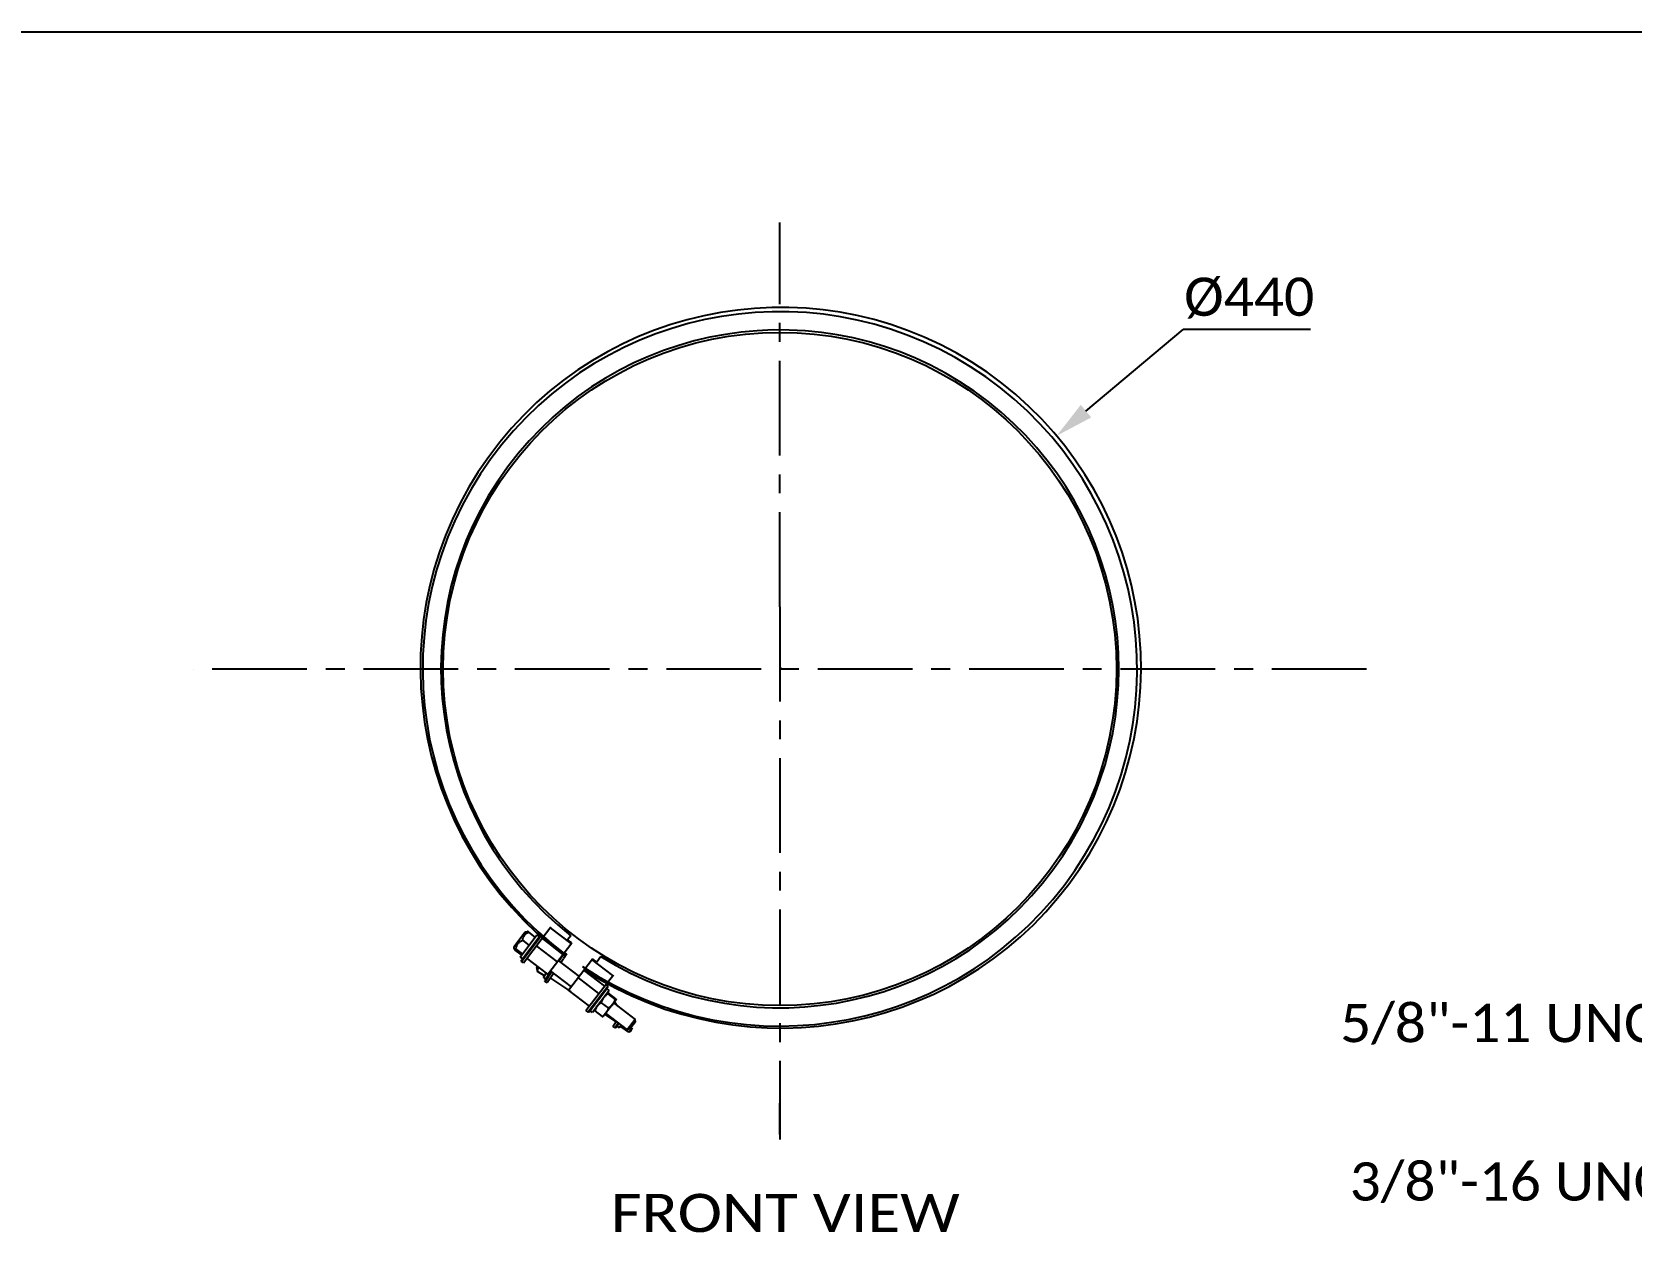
# Model space of a CAD drawing. Header units: millimetres. Extents: x 374 to 5899, y -2909 to 2000.
# Drawn here: x 3051 to 4027, y 1254 to 2000 of the extents above; entities that cross this region are included whole.
import ezdxf
from ezdxf.enums import TextEntityAlignment as Align

# ---------------------------------------------------------------- set-up
doc = ezdxf.new("R2010")
doc.units = ezdxf.units.MM
doc.header["$LTSCALE"] = 154
doc.header["$PDMODE"] = 3
doc.header["$PDSIZE"] = 8
doc.linetypes.add('CENTER', pattern=[0.6, 0.375, -0.075, 0.075, -0.075])
doc.layers.get('0').update_dxf_attribs({"linetype": 'CONTINUOUS'})
doc.layers.get('Defpoints').update_dxf_attribs({"linetype": 'CONTINUOUS'})
doc.layers.add('00_BUW_DATUM', color=7, linetype='CONTINUOUS')
doc.layers.add('02___PRT_ALL_AXES', color=7, linetype='CONTINUOUS')
doc.styles.get("Standard").update_dxf_attribs({"font": 'calibri.ttf'})
doc.dimstyles.new('DIMSTYLE_2', dxfattribs={"dimtxt": 23.333333, "dimasz": 23.333333, "dimexe": 1.5, "dimexo": 1, "dimtad": 1, "dimdec": 0, "dimdsep": 46, "dimtxsty": 'Standard', "dimblk": '_FILLED', "dimblk1": '_FILLED', "dimblk2": '_FILLED', "dimcen": 0.09, "dimazin": 2, "dimtp": 0.01, "dimtm": 0.01, "dimtfac": 1, "dimtdec": 0, "dimtofl": 0, "dimtmove": 0, "dimatfit": 1, "dimldrblk": '_FILLED', "dimfxl": 1, "dimtolj": 1, "dimarcsym": 0})

# ---------------------------------------------------------------- blocks, each defined once
blk = doc.blocks.new('_FILLED')
at = {"color": 0, "linetype": 'ByBlock'}
blk.add_solid([(0, 0), (-1, 0.214), (-1, -0.214)], dxfattribs=at)
blk = doc.blocks.new('*D599')
at = {"color": 0, "linetype": 'Continuous', "lineweight": -2}
for p in [(3694.08, 1768.64), (3831.21, 1818.43)]:
    blk.add_line(p, (3753.35, 1818.43), dxfattribs=at)
at = {"color": 0, "linetype": 'Continuous'}
for p, q in [((3507.69, 1612.13), (3507.87, 1612.13)), ((3507.78, 1612.04), (3507.78, 1612.22))]:
    blk.add_line(p, q, dxfattribs=at)
at = {"layer": 'Defpoints', "color": 0}
for p in [(3676.22, 1753.63), (3339.33, 1470.63)]:
    blk.add_point(p, dxfattribs=at)
at = {"color": 0, "linetype": 'ByBlock', "lineweight": -2, "xscale": 23.3333333333, "yscale": 23.3333333333, "zscale": 23.3333333333, "rotation": 220.0319331953663}
blk.add_blockref('_FILLED', (3676.22, 1753.63), dxfattribs=at)
at = {"color": 0, "insert": (3753.97, 1850.16), "char_height": 23.333, "attachment_point": 1, "line_spacing_factor": 0.9}
blk.add_mtext('\\A1;%%c440', dxfattribs=at)

msp = doc.modelspace()

# ---------------------------------------------------------------- linework, layer by layer
at = {"linetype": 'Continuous'}
for p, q in [((3344.944, 1441.765), (3351.869, 1450.813)), ((3348.641, 1435.406), (3358.972, 1448.907)), ((3349.463, 1433.518), (3361.01, 1448.607)), ((3349.556, 1432.817), (3361.711, 1448.7)), ((3354.292, 1442.791), (3350.332, 1445.822)), ((3351.869, 1450.813), (3353.052, 1450.97)), ((3357.98, 1447.609), (3354.019, 1450.64)), ((3358.972, 1448.907), (3360.402, 1447.813)), ((3361.711, 1448.7), (3361.01, 1448.607)), ((3361.643, 1446.143), (3367.502, 1453.8)), ((3374.921, 1437.167), (3362.215, 1446.891)), ((3379.862, 1443.624), (3367.156, 1453.347)), ((3380.209, 1444.076), (3377.67, 1446.019)), ((3344.944, 1441.765), (3345.102, 1440.582)), ((3349.634, 1436.704), (3345.673, 1439.734)), ((3350.119, 1437.338), (3346.159, 1440.369)), ((3348.641, 1435.406), (3350.07, 1434.312)), ((3371.426, 1432.599), (3358.719, 1442.323)), ((3365.58, 1424.961), (3380.209, 1444.076)), ((3372.344, 1433.007), (3375.055, 1437.087)), ((3375.055, 1437.087), (3374.824, 1437.041)), ((3377.021, 1437.335), (3375.156, 1434.529)), ((3349.556, 1432.817), (3349.463, 1433.518)), ((3365.58, 1424.961), (3352.874, 1434.685)), ((3358.788, 1429.05), (3359.277, 1429.785)), ((3358.788, 1429.05), (3359.102, 1427.493)), ((3363.547, 1423.924), (3359.393, 1426.685)), ((3362.9, 1422.952), (3364.689, 1425.643)), ((3367.508, 1426.634), (3363.846, 1421.123)), ((3367.906, 1426.329), (3363.986, 1420.429)), ((3367.1, 1426.947), (3379.806, 1417.223)), ((3371.962, 1433.3), (3384.668, 1423.576)), ((3378.287, 1415.238), (3392.915, 1434.353)), ((3400.334, 1417.72), (3387.627, 1427.444)), ((3405.275, 1424.176), (3392.568, 1433.9)), ((3395.454, 1432.41), (3392.915, 1434.353)), ((3362.9, 1422.952), (3364.4, 1421.955)), ((3363.986, 1420.429), (3363.846, 1421.123)), ((3367.172, 1422.514), (3379.366, 1414.411)), ((3390.993, 1405.514), (3378.287, 1415.238)), ((3396.838, 1413.152), (3384.132, 1422.876)), ((3390.057, 1401.823), (3402.212, 1417.706)), ((3390.758, 1401.916), (3402.305, 1417.005)), ((3399.759, 1416.969), (3405.621, 1424.629)), ((3401.02, 1418.617), (3402.212, 1417.706)), ((3403.127, 1415.117), (3401.697, 1416.21)), ((3402.305, 1417.005), (3402.212, 1417.706)), ((3403.127, 1415.117), (3392.795, 1401.616)), ((3402.865, 1413.122), (3402.264, 1413.989)), ((3405.792, 1407.41), (3418.975, 1397.322)), ((3406.294, 1408.066), (3406.424, 1407.979)), ((3407.973, 1405.741), (3406.331, 1408.114)), ((3388.866, 1402.734), (3390.057, 1401.823)), ((3390.758, 1401.916), (3390.057, 1401.823)), ((3392.795, 1401.616), (3391.366, 1402.71)), ((3400.435, 1400.411), (3407.151, 1395.949)), ((3400.93, 1401.057), (3414.113, 1390.969)), ((3418.975, 1397.322), (3414.113, 1390.969)), ((3419.161, 1395.92), (3415.515, 1391.155)), ((3419.161, 1395.92), (3418.975, 1397.322)), ((3405.213, 1393.034), (3406.463, 1392.203)), ((3406.463, 1392.203), (3408.498, 1395.266)), ((3407.156, 1392.343), (3406.463, 1392.203)), ((3407.156, 1392.343), (3408.896, 1394.961)), ((3407.709, 1393.176), (3409.209, 1392.18)), ((3410.328, 1393.865), (3409.209, 1392.18)), ((3415.515, 1391.155), (3414.113, 1390.969)), ((3417.363, 1392.164), (3417.378, 1392.155)), ((3507.257, 1327.215), (3507.257, 1346.244))]:
    msp.add_line(p, q, dxfattribs=at)
msp.add_lwpolyline([(2989.56, 2000.09), (5893.441, 2000.09), (5896.27, -27.027), (2992.389, -27.027)], close=True)
msp.add_circle((3507.197, 1611.255), 205.471)
for centre, radius, start, end in [((3507.776, 1612.044), 219.931, 236.948175, 233.213172), ((3507.257, 1611.345), 218.023, 236.423091, 233.197101), ((3507.257, 1611.345), 206.868, 238.086505, 231.93788)]:
    msp.add_arc(centre, radius, start, end)
for centre, radius, start, end in [((3341.335, 1430.229), 11.229, 64.55682, 65.282496), ((3364.839, 1429.273), 6.029, 203.870737, 205.423422)]:
    msp.add_arc(centre, radius, start, end, dxfattribs=at)
for points, knots in [([(3346.159, 1440.369), (3346.251, 1440.967), (3346.518, 1442.147), (3347.364, 1443.77), (3348.709, 1445.011), (3349.779, 1445.577), (3350.332, 1445.822)], [0, 0, 0, 0, 0.2515595, 0.4999957, 0.7484436, 1, 1, 1, 1]), ([(3350.332, 1445.822), (3350.386, 1446.365), (3350.57, 1447.434), (3351.293, 1448.906), (3352.525, 1449.989), (3353.509, 1450.446), (3354.019, 1450.64)], [0, 0, 0, 0, 0.2538632, 0.4999959, 0.7461403, 1, 1, 1, 1]), ([(3354.019, 1450.64), (3353.826, 1450.732), (3353.56, 1450.854), (3353.234, 1450.956), (3353.104, 1450.977), (3353.052, 1450.97)], [0, 0, 0, 0, 0.6238126, 0.8478557, 1, 1, 1, 1]), ([(3345.102, 1440.582), (3345.099, 1440.604), (3345.099, 1440.649), (3345.154, 1440.698), (3345.239, 1440.704), (3345.348, 1440.689), (3345.485, 1440.651), (3345.718, 1440.569), (3345.901, 1440.488), (3346.03, 1440.429)], [0, 0, 0, 0, 0.0635473, 0.1185013, 0.192379, 0.2965265, 0.4318946, 0.5964793, 1, 1, 1, 1]), ([(3345.673, 1439.734), (3345.534, 1439.897), (3345.347, 1440.122), (3345.163, 1440.409), (3345.109, 1440.53), (3345.102, 1440.582)], [0, 0, 0, 0, 0.6238129, 0.8478558, 1, 1, 1, 1]), ([(3359.102, 1427.493), (3359.112, 1427.441), (3359.167, 1427.215), (3359.253, 1426.997), (3359.325, 1426.833)], [0, 0, 0, 0, 0.2292825, 1, 1, 1, 1]), ([(3359.393, 1426.685), (3359.37, 1427.147), (3359.387, 1428.05), (3359.688, 1428.924), (3359.919, 1429.291)], [0, 0, 0, 0, 0.5158558, 1, 1, 1, 1])]:
    msp.add_open_spline(points, degree=3, knots=knots, dxfattribs=at)
at = {"layer": '00_BUW_DATUM', "linetype": 'Continuous'}
for p, q in [((3350.747, 1431.906), (3361.643, 1446.143)), ((3362.902, 1447.788), (3361.711, 1448.7)), ((3376.304, 1436.257), (3375.055, 1437.087)), ((3350.747, 1431.906), (3349.556, 1432.817)), ((3369.1, 1425.416), (3365.235, 1419.599)), ((3373.538, 1432.094), (3375.156, 1434.529)), ((3365.235, 1419.599), (3363.986, 1420.429)), ((3388.866, 1402.734), (3399.759, 1416.969)), ((3398.089, 1407.579), (3402.567, 1404.152)), ((3407.301, 1409.382), (3399.411, 1399.072)), ((3401.93, 1413.536), (3401.901, 1413.515)), ((3402.195, 1412.944), (3406.673, 1409.517)), ((3402.528, 1413.379), (3407.006, 1409.952)), ((3407.314, 1409.416), (3407.301, 1409.382)), ((3394.011, 1403.204), (3394.008, 1403.185)), ((3394.316, 1402.648), (3398.794, 1399.221)), ((3399.392, 1399.064), (3399.411, 1399.072)), ((3405.213, 1393.034), (3407.304, 1396.179)), ((3410.28, 1393.28), (3410.316, 1393.846)), ((3414.984, 1389.633), (3410.287, 1392.754)), ((3415.979, 1390.082), (3415.471, 1389.83)), ((3415.979, 1390.082), (3417.367, 1392.17))]:
    msp.add_line(p, q, dxfattribs=at)
for centre, start, end in [((3401.881, 1400.768), 142.577895, 145.154514), ((3395.002, 1406.032), 319.993752, 322.570371)]:
    msp.add_arc(centre, 7.731, start, end, dxfattribs=at)
for points, knots in [([(3398.089, 1407.579), (3397.645, 1407.287), (3396.793, 1406.656), (3396.061, 1405.883), (3395.741, 1405.466)], [0, 0, 0, 0, 0.5025433, 1, 1, 1, 1]), ([(3399.681, 1410.614), (3399.334, 1410.16), (3398.725, 1409.181), (3398.282, 1408.12), (3398.089, 1407.579)], [0, 0, 0, 0, 0.4986506, 1, 1, 1, 1]), ([(3402.195, 1412.944), (3401.723, 1412.616), (3400.815, 1411.912), (3400.028, 1411.068), (3399.681, 1410.614)], [0, 0, 0, 0, 0.5013494, 1, 1, 1, 1]), ([(3401.901, 1413.515), (3401.884, 1413.493), (3401.885, 1413.439), (3401.909, 1413.373), (3401.958, 1413.273), (3402.054, 1413.128), (3402.144, 1413.009), (3402.195, 1412.944)], [0, 0, 0, 0, 0.1211516, 0.2120106, 0.3263668, 0.6230836, 1, 1, 1, 1]), ([(3402.528, 1413.379), (3402.46, 1413.408), (3402.337, 1413.459), (3402.166, 1413.517), (3402.035, 1413.547), (3401.957, 1413.547), (3401.93, 1413.536)], [0, 0, 0, 0, 0.3525224, 0.6416889, 0.8580882, 1, 1, 1, 1]), ([(3405.081, 1406.482), (3404.734, 1406.028), (3403.948, 1405.184), (3403.039, 1404.48), (3402.567, 1404.152)], [0, 0, 0, 0, 0.4986506, 1, 1, 1, 1]), ([(3406.673, 1409.517), (3406.48, 1408.976), (3406.038, 1407.915), (3405.429, 1406.936), (3405.081, 1406.482)], [0, 0, 0, 0, 0.5013494, 1, 1, 1, 1]), ([(3407.301, 1409.382), (3407.285, 1409.361), (3407.232, 1409.348), (3407.162, 1409.353), (3407.052, 1409.374), (3406.887, 1409.429), (3406.75, 1409.484), (3406.673, 1409.517)], [0, 0, 0, 0, 0.1211516, 0.2120106, 0.3263668, 0.6230836, 1, 1, 1, 1]), ([(3407.006, 1409.952), (3407.052, 1409.895), (3407.133, 1409.788), (3407.234, 1409.639), (3407.297, 1409.521), (3407.318, 1409.445), (3407.314, 1409.416)], [0, 0, 0, 0, 0.3525224, 0.6416889, 0.8580882, 1, 1, 1, 1]), ([(3394.316, 1402.648), (3394.27, 1402.706), (3394.189, 1402.812), (3394.088, 1402.961), (3394.025, 1403.08), (3394.004, 1403.155), (3394.008, 1403.185)], [0, 0, 0, 0, 0.3525224, 0.6416889, 0.8580882, 1, 1, 1, 1]), ([(3395.536, 1405.185), (3395.269, 1404.801), (3394.802, 1403.978), (3394.463, 1403.097), (3394.316, 1402.648)], [0, 0, 0, 0, 0.4976052, 1, 1, 1, 1]), ([(3400.924, 1401.062), (3400.623, 1400.704), (3399.95, 1400.038), (3399.189, 1399.481), (3398.794, 1399.221)], [0, 0, 0, 0, 0.4976052, 1, 1, 1, 1]), ([(3398.794, 1399.221), (3398.861, 1399.192), (3398.985, 1399.141), (3399.156, 1399.083), (3399.287, 1399.053), (3399.365, 1399.053), (3399.392, 1399.064)], [0, 0, 0, 0, 0.3525224, 0.6416889, 0.8580882, 1, 1, 1, 1]), ([(3402.567, 1404.152), (3402.401, 1403.647), (3402.015, 1402.66), (3401.461, 1401.751), (3401.142, 1401.333)], [0, 0, 0, 0, 0.5025433, 1, 1, 1, 1]), ([(3410.28, 1393.28), (3410.277, 1393.237), (3410.27, 1393.062), (3410.277, 1392.886), (3410.287, 1392.754)], [0, 0, 0, 0, 0.2427024, 1, 1, 1, 1]), ([(3410.287, 1392.754), (3410.3, 1392.837), (3410.355, 1393.167), (3410.431, 1393.493), (3410.502, 1393.732)], [0, 0, 0, 0, 0.2530112, 1, 1, 1, 1]), ([(3414.984, 1389.633), (3415.333, 1389.847), (3415.994, 1390.314), (3416.538, 1390.923), (3416.757, 1391.253)], [0, 0, 0, 0, 0.5082646, 1, 1, 1, 1]), ([(3415.471, 1389.83), (3415.433, 1389.811), (3415.274, 1389.737), (3415.11, 1389.675), (3414.984, 1389.633)], [0, 0, 0, 0, 0.2427024, 1, 1, 1, 1]), ([(3416.757, 1391.253), (3416.811, 1391.334), (3417.017, 1391.668), (3417.178, 1392.03), (3417.274, 1392.308)], [0, 0, 0, 0, 0.2486348, 1, 1, 1, 1])]:
    msp.add_open_spline(points, degree=3, knots=knots, dxfattribs=at)
at = {"layer": '02___PRT_ALL_AXES', "linetype": 'CENTER'}
for p, q in [((3507.257, 1649.215), (3507.257, 1883.882)), ((3507.257, 1649.215), (3507.257, 1324.003)), ((3865.325, 1611.255), (3149.07, 1611.255))]:
    msp.add_line(p, q, dxfattribs=at)
at = {"layer": '02___PRT_ALL_AXES', "linetype": 'Continuous'}
for p, q in [((3379.72, 1448.469), (3377.67, 1446.019)), ((3397.899, 1435.746), (3395.454, 1432.41))]:
    msp.add_line(p, q, dxfattribs=at)
for radius, start, end in [(265, 230.844, 231.198273), (264, 230.836709, 231.180075), (264, 233.849228, 234.311421)]:
    msp.add_arc((3542.415, 1642.872), radius, start, end, dxfattribs=at)

# ---------------------------------------------------------------- texts
at = {"width": 1.017192}
for s, p, p2 in [('5/8"-11 UNC/M16 ( X 8NOS )', (3849.231, 1383.484), (4287.661, 1383.484)), ('3/8"-16 UNC/M10 ( X 8NOS )', (3855.059, 1286.787), (4293.49, 1286.787))]:
    msp.add_text(s, height=23.33333, dxfattribs=at).set_placement(p, p2, align=Align.FIT)
at = {"linetype": 'Continuous', "width": 1.109888}
msp.add_text('FRONT VIEW', height=23.3333, dxfattribs=at).set_placement((3403.998, 1267.558), (3616.994, 1267.558), align=Align.FIT)

# ---------------------------------------------------------------- dimensions: what is measured, and where the dimension line sits
at = {"color": 0, "linetype": 'Continuous'}
dim = msp.add_diameter_dim_2p(p1=(3339.333, 1470.634), p2=(3676.218, 1753.634), text='%%c<>', dimstyle='DIMSTYLE_2', override={"dimtih": 1, "dimtoh": 1, "dimpost": '<>'}, dxfattribs=at)
dim.commit()
dim.dimension.update_dxf_attribs({"geometry": '*D599', "text_midpoint": (3792.591, 1818.428), "dimtype": 163})

doc.saveas('drawing.dxf')
